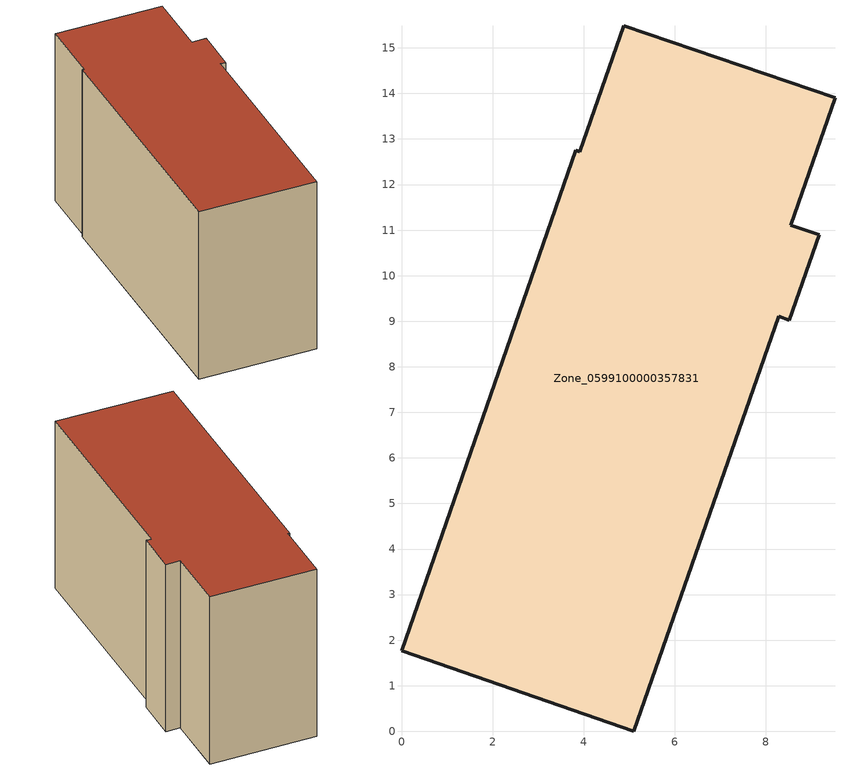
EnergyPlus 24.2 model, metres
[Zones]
Zone_0599100000357831
 floor ground (C_G): 4.88,15.49 9.52,13.9 8.55,11.11 9.17,10.89 8.51,9.03 8.28,9.11 5.1,0 0,1.77 3.83,12.75 3.92,12.72 z0
 wall outside (C_F): 9.52,13.9 4.88,15.49 3.92,12.72 3.83,12.75 0,1.77 5.1,0 8.28,9.11 8.51,9.03 9.17,10.89 8.55,11.11 9.52,13.9 z0:8.37
 roof outside (C_R): 3.92,12.72 3.83,12.75 0,1.77 5.1,0 8.28,9.11 8.51,9.03 9.17,10.89 8.55,11.11 9.52,13.9 4.88,15.49 z8.37
[BUILDING]
Pand.0599100000357831: North Axis=0; Terrain=City; Loads Convergence Tolerance Value=0.04; Temperature Convergence Tolerance Value=0.4; Solar Distribution=FullExterior; Maximum Number of Warmup Days=25; Minimum Number of Warmup Days=1
[Site:Location]
Rotterdam.The.Hague.AP_ZH_NLD Design_Conditions: Latitude=51.96; Longitude=4.45; Time Zone=1; Elevation=-4.5
[SITE:GROUNDTEMPERATURE:BUILDINGSURFACE]
18, 18, 18, 18, 18, 18, 18, 18, 18, 18, 18, 18
[MATERIAL] Thermal Absorptance=0.9; Solar Absorptance=0.7; Visible Absorptance=0.7
Name | Roughness | Thickness | Conductivity | Density | Specific Heat
G.TI.1992-2005 | MediumSmooth | 0.15 | 0.06 | 540 | 1210
F.TI.1992-2005 | Rough | 0.3 | 0.12 | 1920 | 840
R.TI.1992-2005 | MediumRough | 0.2 | 0.08 | 1500 | 1000
[CONSTRUCTION]
C_G: G.TI.1992-2005
C_F: F.TI.1992-2005
C_R: R.TI.1992-2005
[ZONE]
Zone_0599100000357831: Type=1; Multiplier=1; Ceiling Height=Autocalculate; Volume=Autocalculate; Floor Area=autocalculate; Part of Total Floor Area=Yes
[ZONEINFILTRATION:DESIGNFLOWRATE]
Infil_Zone_0599100000357831: Zone or ZoneList or Space or SpaceList=Zone_0599100000357831; Schedule=AlwaysOn; Design Flow Rate Calculation Method=Flow/Area; Flow Rate per Floor Area=0.0015; Constant Term Coefficient=1; Temperature Term Coefficient=0; Velocity Term Coefficient=0; Velocity Squared Term Coefficient=0
[HVACTEMPLATE:ZONE:IDEALLOADSAIRSYSTEM]
Zone_0599100000357831: Maximum Heating Supply Air Temperature=50; Minimum Cooling Supply Air Temperature=13; Maximum Heating Supply Air Humidity Ratio=0.0156; Minimum Cooling Supply Air Humidity Ratio=0.0077; Heating Limit=NoLimit; Cooling Limit=NoLimit; Dehumidification Control Type=ConstantSensibleHeatRatio; Cooling Sensible Heat Ratio=0.7; Dehumidification Setpoint=60; Humidification Control Type=None; Humidification Setpoint=30; Outdoor Air Method=None; Outdoor Air Flow Rate per Person=0.00944; Outdoor Air Flow Rate per Zone Floor Area=0; Outdoor Air Flow Rate per Zone=0; Demand Controlled Ventilation Type=None; Outdoor Air Economizer Type=NoEconomizer; Heat Recovery Type=None; Sensible Heat Recovery Effectiveness=0.7; Latent Heat Recovery Effectiveness=0.65
[ZONECONTROL:THERMOSTAT]
ThermostatControl_Zone_0599100000357831: Zone or ZoneList=Zone_0599100000357831; Control Type Schedule=DualSetpointControlType; Control 1=Thermostat_Zone_0599100000357831; Temperature Difference Between Cutout And Setpoint=0
[THERMOSTATSETPOINT:DUALSETPOINT]
Thermostat_Zone_0599100000357831: Heating Setpoint Temperature Schedule=HeatingSetpoint_Zone_0599100000357831; Cooling Setpoint Temperature Schedule=CoolingSetpoint_Zone_0599100000357831
[SCHEDULE:COMPACT]
HeatingSetpoint_Zone_0599100000357831: Through: 12/31, For: AllDays, Until: 24:00, 21
CoolingSetpoint_Zone_0599100000357831: Through: 12/31, For: AllDays, Until: 24:00, 24
DualSetpointControlType: Through: 12/31, For: AllDays, Until: 24:00, 4
AlwaysOn: Through: 12/31, For: AllDays, Until: 24:00, 1
